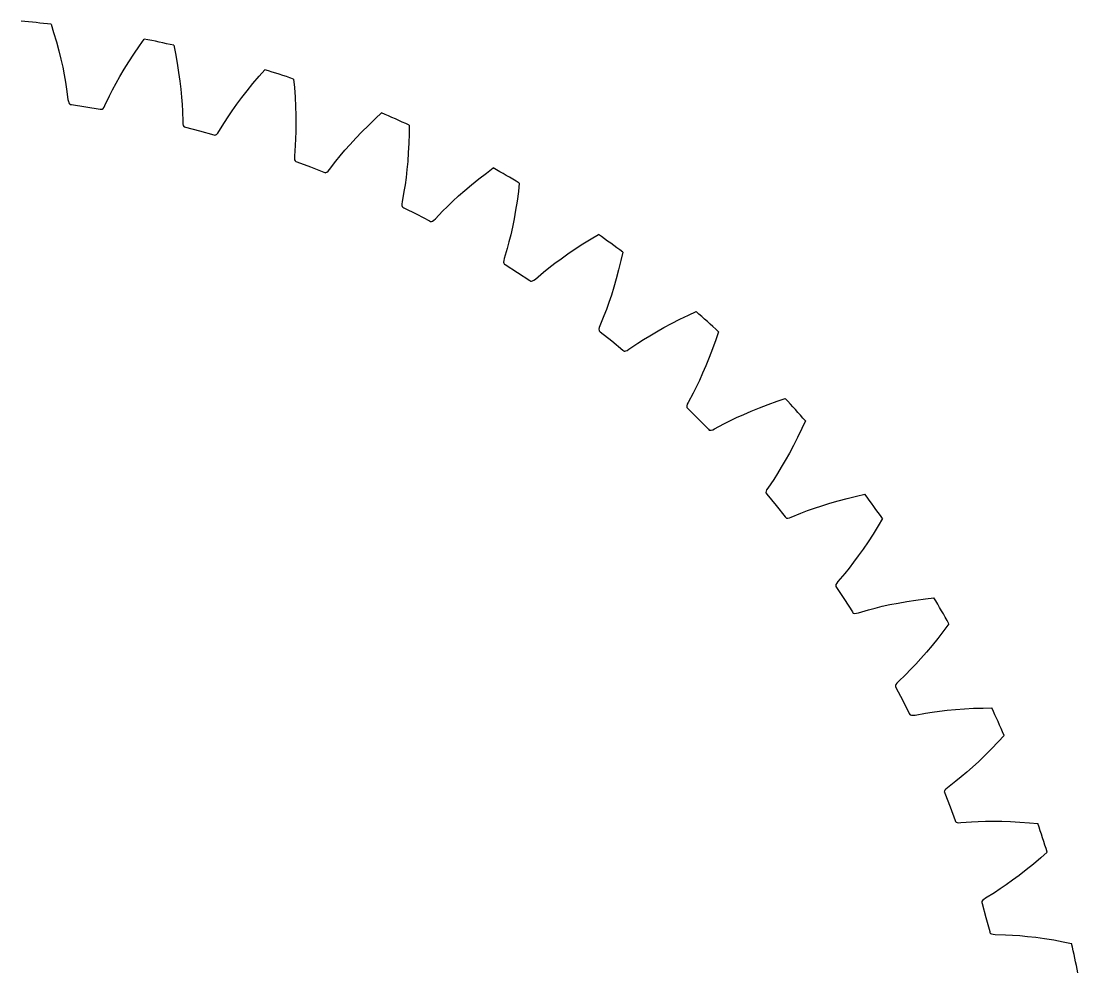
# Model space of a CAD drawing. Extents: x -300 to 395, y -300 to 300.
# Drawn here: x 27.6 to 294.2, y 58.7 to 298.7 of the extents above; entities that cross this region are included whole.
import ezdxf

# ---------------------------------------------------------------- set-up
doc = ezdxf.new("R2010")
doc.units = 0

msp = doc.modelspace()

# ---------------------------------------------------------------- linework, layer by layer
at = {"layer": 'layer1'}
for p, q in [((35.14, 297.94), (35.78, 295.89)), ((35.78, 295.89), (36.46, 293.53)), ((36.46, 293.53), (37.07, 291.28)), ((57.41, 292.46), (58.65, 294.21)), ((37.07, 291.28), (37.6, 289.13)), ((56.03, 290.43), (57.41, 292.46)), ((66.09, 292.63), (66.51, 290.53)), ((37.6, 289.13), (38.06, 287.09)), ((53.59, 286.6), (54.76, 288.48)), ((54.76, 288.48), (56.03, 290.43)), ((66.51, 290.53), (66.95, 288.11)), ((66.95, 288.11), (67.31, 285.81)), ((38.06, 287.09), (38.45, 285.15)), ((52.52, 284.8), (53.59, 286.6)), ((67.31, 285.81), (67.62, 283.62)), ((87.67, 284.86), (89.08, 286.47)), ((38.45, 285.15), (38.78, 283.32)), ((38.78, 283.32), (39.05, 281.61)), ((50.67, 281.44), (51.55, 283.08)), ((51.55, 283.08), (52.52, 284.8)), ((67.62, 283.62), (67.86, 281.53)), ((84.61, 281.17), (86.08, 282.99)), ((86.08, 282.99), (87.67, 284.86)), ((96.31, 284.12), (96.51, 281.98)), ((39.05, 281.61), (39.4, 278.97)), ((49.88, 279.9), (50.67, 281.44)), ((67.86, 281.53), (68.05, 279.57)), ((83.25, 279.43), (84.61, 281.17)), ((96.51, 281.98), (96.7, 279.54)), ((39.4, 278.97), (39.5, 278.47)), ((39.5, 278.47), (39.63, 278.09)), ((39.63, 278.09), (39.79, 277.85)), ((39.79, 277.85), (39.88, 277.78)), ((39.88, 277.78), (39.98, 277.73)), ((39.98, 277.73), (40.26, 277.69)), ((40.26, 277.69), (43.89, 277.14)), ((48.49, 277.04), (48.73, 277.49)), ((48.73, 277.49), (49.88, 279.9)), ((68.05, 279.57), (68.18, 277.72)), ((68.18, 277.72), (68.28, 275.98)), ((80.85, 276.14), (82, 277.75)), ((82, 277.75), (83.25, 279.43)), ((96.7, 279.54), (96.82, 277.21)), ((43.89, 277.14), (47.52, 276.54)), ((47.52, 276.54), (47.8, 276.5)), ((47.8, 276.5), (47.9, 276.51)), ((47.9, 276.51), (48.01, 276.55)), ((48.01, 276.55), (48.24, 276.73)), ((48.24, 276.73), (48.49, 277.04)), ((68.28, 275.98), (68.35, 273.32)), ((79.81, 274.6), (80.85, 276.14)), ((96.82, 277.21), (96.89, 274.99)), ((96.89, 274.99), (96.92, 272.9)), ((116.96, 274.14), (118.54, 275.59)), ((68.35, 273.32), (68.39, 272.81)), ((68.39, 272.81), (68.48, 272.43)), ((68.48, 272.43), (68.62, 272.17)), ((68.62, 272.17), (68.7, 272.08)), ((68.7, 272.08), (68.79, 272.03)), ((68.79, 272.03), (69.07, 271.96)), ((77.47, 270.88), (78.86, 273.15)), ((78.86, 273.15), (79.81, 274.6)), ((96.92, 272.9), (96.9, 270.92)), ((113.54, 270.79), (115.19, 272.44)), ((115.19, 272.44), (116.96, 274.14)), ((125.48, 272.5), (125.46, 270.35)), ((69.07, 271.96), (72.62, 271.03)), ((72.62, 271.03), (76.17, 270.06)), ((76.17, 270.06), (76.44, 269.98)), ((76.44, 269.98), (76.55, 269.98)), ((76.55, 269.98), (76.66, 270.01)), ((76.66, 270.01), (76.91, 270.17)), ((76.91, 270.17), (77.18, 270.46)), ((77.18, 270.46), (77.47, 270.88)), ((96.9, 270.92), (96.84, 269.07)), ((112, 269.19), (113.54, 270.79)), ((125.46, 270.35), (125.39, 267.9)), ((96.75, 267.34), (96.54, 264.68)), ((96.84, 269.07), (96.75, 267.34)), ((109.27, 266.17), (110.58, 267.65)), ((110.58, 267.65), (112, 269.19)), ((125.39, 267.9), (125.27, 265.57)), ((96.54, 264.68), (96.53, 264.17)), ((96.53, 264.17), (96.58, 263.78)), ((106.98, 263.41), (108.08, 264.76)), ((108.08, 264.76), (109.27, 266.17)), ((125.27, 265.57), (125.11, 263.36)), ((96.58, 263.78), (96.69, 263.5)), ((96.69, 263.5), (96.77, 263.41)), ((96.77, 263.41), (96.85, 263.35)), ((96.85, 263.35), (97.12, 263.25)), ((97.12, 263.25), (100.56, 261.96)), ((100.56, 261.96), (103.98, 260.62)), ((105.36, 261.29), (106.98, 263.41)), ((125.11, 263.36), (124.91, 261.27)), ((144.98, 260.41), (146.7, 261.69)), ((103.98, 260.62), (104.24, 260.52)), ((104.24, 260.52), (104.35, 260.5)), ((104.35, 260.5), (104.46, 260.52)), ((104.46, 260.52), (104.73, 260.65)), ((104.73, 260.65), (105.03, 260.91)), ((105.03, 260.91), (105.36, 261.29)), ((124.69, 259.31), (124.44, 257.47)), ((124.91, 261.27), (124.69, 259.31)), ((141.22, 257.44), (143.03, 258.91)), ((143.03, 258.91), (144.98, 260.41)), ((124.44, 257.47), (124.17, 255.76)), ((137.95, 254.63), (139.53, 256.01)), ((139.53, 256.01), (141.22, 257.44)), ((153.28, 257.89), (153.03, 255.76)), ((124.17, 255.76), (123.68, 253.14)), ((136.5, 253.29), (137.95, 254.63)), ((152.7, 253.32), (152.34, 251.02)), ((153.03, 255.76), (152.7, 253.32)), ((123.68, 253.14), (123.62, 252.63)), ((123.62, 252.63), (123.63, 252.24)), ((123.63, 252.24), (123.71, 251.95)), ((123.71, 251.95), (123.77, 251.86)), ((123.77, 251.86), (123.85, 251.79)), ((123.85, 251.79), (124.1, 251.66)), ((124.1, 251.66), (127.39, 250.01)), ((132.1, 248.85), (133.93, 250.78)), ((133.93, 250.78), (135.16, 252.01)), ((135.16, 252.01), (136.5, 253.29)), ((152.34, 251.02), (151.95, 248.84)), ((127.39, 250.01), (130.65, 248.32)), ((130.65, 248.32), (130.9, 248.19)), ((130.9, 248.19), (131.01, 248.17)), ((131.01, 248.17), (131.12, 248.18)), ((131.12, 248.18), (131.4, 248.28)), ((131.4, 248.28), (131.72, 248.5)), ((131.72, 248.5), (132.1, 248.85)), ((151.95, 248.84), (151.54, 246.79)), ((151.54, 246.79), (151.11, 244.86)), ((150.67, 243.06), (150.22, 241.38)), ((151.11, 244.86), (150.67, 243.06)), ((169.31, 242.54), (171.4, 243.83)), ((171.4, 243.83), (173.25, 244.92)), ((150.22, 241.38), (149.46, 238.82)), ((163.81, 238.81), (165.52, 240.02)), ((165.52, 240.02), (167.36, 241.27)), ((167.36, 241.27), (169.31, 242.54)), ((179.4, 240.45), (178.93, 238.36)), ((149.35, 238.33), (149.32, 237.93)), ((149.32, 237.93), (149.36, 237.64)), ((149.46, 238.82), (149.35, 238.33)), ((149.36, 237.64), (149.42, 237.54)), ((149.42, 237.54), (149.49, 237.46)), ((149.49, 237.46), (149.73, 237.31)), ((149.73, 237.31), (152.82, 235.33)), ((160.76, 236.5), (162.23, 237.64)), ((162.23, 237.64), (163.81, 238.81)), ((178.93, 238.36), (178.34, 235.97)), ((152.82, 235.33), (155.89, 233.31)), ((157.39, 233.68), (159.41, 235.41)), ((159.41, 235.41), (160.76, 236.5)), ((178.34, 235.97), (177.74, 233.72)), ((155.89, 233.31), (156.13, 233.15)), ((156.13, 233.15), (156.23, 233.12)), ((156.23, 233.12), (156.35, 233.11)), ((156.35, 233.11), (156.63, 233.18)), ((156.63, 233.18), (156.98, 233.37)), ((156.98, 233.37), (157.39, 233.68)), ((177.74, 233.72), (177.13, 231.59)), ((176.5, 229.59), (175.87, 227.72)), ((177.13, 231.59), (176.5, 229.59)), ((175.87, 227.72), (175.25, 225.98)), ((174.63, 224.35), (173.61, 221.89)), ((175.25, 225.98), (174.63, 224.35)), ((193.74, 223.51), (195.95, 224.58)), ((195.95, 224.58), (197.9, 225.47)), ((173.44, 221.41), (173.37, 221.02)), ((173.61, 221.89), (173.44, 221.41)), ((187.88, 220.38), (189.71, 221.41)), ((189.71, 221.41), (191.66, 222.45)), ((191.66, 222.45), (193.74, 223.51)), ((173.37, 221.02), (173.39, 220.73)), ((173.39, 220.73), (173.43, 220.62)), ((173.43, 220.62), (173.49, 220.53)), ((173.49, 220.53), (173.71, 220.36)), ((173.71, 220.36), (176.58, 218.06)), ((184.6, 218.4), (186.18, 219.38)), ((186.18, 219.38), (187.88, 220.38)), ((203.55, 220.38), (202.86, 218.35)), ((176.58, 218.06), (179.42, 215.73)), ((180.95, 215.95), (183.14, 217.46)), ((183.14, 217.46), (184.6, 218.4)), ((202.03, 216.04), (201.2, 213.86)), ((202.86, 218.35), (202.03, 216.04)), ((179.42, 215.73), (179.64, 215.55)), ((179.64, 215.55), (179.74, 215.51)), ((179.74, 215.51), (179.86, 215.49)), ((179.86, 215.49), (180.15, 215.53)), ((180.15, 215.53), (180.51, 215.68)), ((180.51, 215.68), (180.95, 215.95)), ((201.2, 213.86), (200.37, 211.81)), ((200.37, 211.81), (199.53, 209.89)), ((198.71, 208.09), (197.91, 206.42)), ((199.53, 209.89), (198.71, 208.09)), ((197.91, 206.42), (197.12, 204.87)), ((197.12, 204.87), (195.85, 202.53)), ((216.04, 202.03), (218.35, 202.86)), ((218.35, 202.86), (220.38, 203.55)), ((195.52, 201.69), (195.51, 201.4)), ((195.51, 201.4), (195.54, 201.28)), ((195.63, 202.07), (195.52, 201.69)), ((195.54, 201.28), (195.59, 201.19)), ((195.59, 201.19), (195.8, 200.99)), ((195.85, 202.53), (195.63, 202.07)), ((195.8, 200.99), (198.41, 198.41)), ((209.89, 199.53), (211.81, 200.37)), ((211.81, 200.37), (213.86, 201.2)), ((213.86, 201.2), (216.04, 202.03)), ((198.41, 198.41), (200.99, 195.8)), ((204.87, 197.12), (206.42, 197.91)), ((206.42, 197.91), (208.09, 198.71)), ((208.09, 198.71), (209.89, 199.53)), ((225.47, 197.9), (224.58, 195.95)), ((200.99, 195.8), (201.19, 195.59)), ((201.19, 195.59), (201.28, 195.54)), ((201.28, 195.54), (201.4, 195.51)), ((201.4, 195.51), (201.69, 195.52)), ((201.69, 195.52), (202.07, 195.63)), ((202.07, 195.63), (202.53, 195.85)), ((202.53, 195.85), (204.87, 197.12)), ((224.58, 195.95), (223.51, 193.74)), ((223.51, 193.74), (222.45, 191.66)), ((221.41, 189.71), (220.38, 187.88)), ((222.45, 191.66), (221.41, 189.71)), ((220.38, 187.88), (219.38, 186.18)), ((218.4, 184.6), (217.46, 183.14)), ((219.38, 186.18), (218.4, 184.6)), ((217.46, 183.14), (215.95, 180.95)), ((215.53, 180.15), (215.49, 179.86)), ((215.49, 179.86), (215.51, 179.74)), ((215.51, 179.74), (215.55, 179.64)), ((215.68, 180.51), (215.53, 180.15)), ((215.55, 179.64), (215.73, 179.42)), ((215.95, 180.95), (215.68, 180.51)), ((215.73, 179.42), (218.06, 176.58)), ((235.97, 178.34), (238.36, 178.93)), ((238.36, 178.93), (240.45, 179.4)), ((218.06, 176.58), (220.36, 173.71)), ((227.72, 175.87), (229.59, 176.5)), ((229.59, 176.5), (231.59, 177.13)), ((231.59, 177.13), (233.72, 177.74)), ((233.72, 177.74), (235.97, 178.34)), ((220.36, 173.71), (220.53, 173.49)), ((220.53, 173.49), (220.62, 173.43)), ((220.62, 173.43), (220.73, 173.39)), ((220.73, 173.39), (221.02, 173.37)), ((221.02, 173.37), (221.41, 173.44)), ((221.41, 173.44), (221.89, 173.61)), ((221.89, 173.61), (224.35, 174.63)), ((224.35, 174.63), (225.98, 175.25)), ((225.98, 175.25), (227.72, 175.87)), ((243.83, 171.4), (242.54, 169.31)), ((244.92, 173.25), (243.83, 171.4)), ((242.54, 169.31), (241.27, 167.36)), ((240.02, 165.52), (238.81, 163.81)), ((241.27, 167.36), (240.02, 165.52)), ((238.81, 163.81), (237.64, 162.23)), ((236.5, 160.76), (235.41, 159.41)), ((237.64, 162.23), (236.5, 160.76)), ((233.68, 157.39), (233.37, 156.98)), ((235.41, 159.41), (233.68, 157.39)), ((233.18, 156.63), (233.11, 156.35)), ((233.11, 156.35), (233.12, 156.23)), ((233.12, 156.23), (233.15, 156.13)), ((233.15, 156.13), (233.31, 155.89)), ((233.37, 156.98), (233.18, 156.63)), ((233.31, 155.89), (235.33, 152.82)), ((235.33, 152.82), (237.31, 149.73)), ((248.84, 151.95), (251.02, 152.34)), ((251.02, 152.34), (253.32, 152.7)), ((253.32, 152.7), (255.76, 153.03)), ((255.76, 153.03), (257.89, 153.28)), ((237.31, 149.73), (237.46, 149.49)), ((237.46, 149.49), (237.54, 149.42)), ((237.54, 149.42), (237.64, 149.36)), ((237.64, 149.36), (237.93, 149.32)), ((237.93, 149.32), (238.33, 149.35)), ((238.33, 149.35), (238.82, 149.46)), ((238.82, 149.46), (241.38, 150.22)), ((241.38, 150.22), (243.06, 150.67)), ((243.06, 150.67), (244.86, 151.11)), ((244.86, 151.11), (246.79, 151.54)), ((246.79, 151.54), (248.84, 151.95)), ((261.69, 146.7), (260.41, 144.98)), ((260.41, 144.98), (258.91, 143.03)), ((258.91, 143.03), (257.44, 141.22)), ((256.01, 139.53), (254.63, 137.95)), ((257.44, 141.22), (256.01, 139.53)), ((253.29, 136.5), (252.01, 135.16)), ((254.63, 137.95), (253.29, 136.5)), ((250.78, 133.93), (248.85, 132.1)), ((252.01, 135.16), (250.78, 133.93)), ((248.18, 131.12), (248.17, 131.01)), ((248.17, 131.01), (248.19, 130.9)), ((248.28, 131.4), (248.18, 131.12)), ((248.19, 130.9), (248.32, 130.65)), ((248.5, 131.72), (248.28, 131.4)), ((248.85, 132.1), (248.5, 131.72)), ((248.32, 130.65), (250.01, 127.39)), ((250.01, 127.39), (251.66, 124.1)), ((265.57, 125.27), (267.9, 125.39)), ((267.9, 125.39), (270.35, 125.46)), ((270.35, 125.46), (272.5, 125.48)), ((251.66, 124.1), (251.79, 123.85)), ((251.79, 123.85), (251.86, 123.77)), ((251.86, 123.77), (251.95, 123.71)), ((251.95, 123.71), (252.24, 123.63)), ((252.24, 123.63), (252.63, 123.62)), ((252.63, 123.62), (253.14, 123.68)), ((253.14, 123.68), (255.76, 124.17)), ((255.76, 124.17), (257.47, 124.44)), ((257.47, 124.44), (259.31, 124.69)), ((259.31, 124.69), (261.27, 124.91)), ((261.27, 124.91), (263.36, 125.11)), ((263.36, 125.11), (265.57, 125.27)), ((275.59, 118.54), (274.14, 116.96)), ((272.44, 115.19), (270.79, 113.54)), ((274.14, 116.96), (272.44, 115.19)), ((269.19, 112), (267.65, 110.58)), ((270.79, 113.54), (269.19, 112)), ((267.65, 110.58), (266.17, 109.27)), ((263.41, 106.98), (261.29, 105.36)), ((264.76, 108.08), (263.41, 106.98)), ((266.17, 109.27), (264.76, 108.08)), ((260.52, 104.46), (260.5, 104.35)), ((260.5, 104.35), (260.52, 104.24)), ((260.65, 104.73), (260.52, 104.46)), ((260.52, 104.24), (260.62, 103.98)), ((260.91, 105.03), (260.65, 104.73)), ((261.29, 105.36), (260.91, 105.03)), ((260.62, 103.98), (261.96, 100.56)), ((261.96, 100.56), (263.25, 97.12)), ((263.25, 97.12), (263.35, 96.85)), ((263.35, 96.85), (263.41, 96.77)), ((263.41, 96.77), (263.5, 96.69)), ((263.5, 96.69), (263.78, 96.58)), ((263.78, 96.58), (264.17, 96.53)), ((264.17, 96.53), (264.68, 96.54)), ((264.68, 96.54), (267.34, 96.75)), ((267.34, 96.75), (269.07, 96.84)), ((269.07, 96.84), (270.92, 96.9)), ((270.92, 96.9), (272.9, 96.92)), ((272.9, 96.92), (274.99, 96.89)), ((274.99, 96.89), (277.21, 96.82)), ((277.21, 96.82), (279.54, 96.7)), ((279.54, 96.7), (281.98, 96.51)), ((281.98, 96.51), (284.12, 96.31)), ((286.47, 89.08), (284.86, 87.67)), ((282.99, 86.08), (281.17, 84.61)), ((284.86, 87.67), (282.99, 86.08)), ((279.43, 83.25), (277.75, 82)), ((281.17, 84.61), (279.43, 83.25)), ((276.14, 80.85), (274.6, 79.81)), ((277.75, 82), (276.14, 80.85)), ((270.88, 77.47), (270.46, 77.18)), ((273.15, 78.86), (270.88, 77.47)), ((274.6, 79.81), (273.15, 78.86)), ((270.01, 76.66), (269.98, 76.55)), ((269.98, 76.55), (269.98, 76.44)), ((269.98, 76.44), (270.06, 76.17)), ((270.17, 76.91), (270.01, 76.66)), ((270.06, 76.17), (271.03, 72.62)), ((270.46, 77.18), (270.17, 76.91)), ((271.03, 72.62), (271.96, 69.07)), ((271.96, 69.07), (272.03, 68.79)), ((272.03, 68.79), (272.08, 68.7)), ((272.08, 68.7), (272.17, 68.62)), ((272.17, 68.62), (272.43, 68.48)), ((272.43, 68.48), (272.81, 68.39)), ((272.81, 68.39), (273.32, 68.35)), ((273.32, 68.35), (275.98, 68.28)), ((275.98, 68.28), (277.72, 68.18)), ((277.72, 68.18), (279.57, 68.05)), ((279.57, 68.05), (281.53, 67.86)), ((281.53, 67.86), (283.62, 67.62)), ((283.62, 67.62), (285.81, 67.31)), ((285.81, 67.31), (288.11, 66.95)), ((288.11, 66.95), (290.53, 66.51)), ((290.53, 66.51), (292.63, 66.09))]:
    msp.add_line(p, q, dxfattribs=at)
for start, end in [(83.274, 84.726), (77.274, 78.726), (71.274, 72.726), (65.274, 66.726), (59.274, 60.726), (53.274, 54.726), (47.274, 48.726), (41.274, 42.726), (35.274, 36.726), (29.274, 30.726), (23.274, 24.726), (17.274, 18.726), (11.274, 12.726)]:
    msp.add_arc((0, 0), 300, start, end, dxfattribs=at)
at = {"layer": 'layer3'}
for p, q in [((35.14, 297.94), (35.78, 295.89)), ((35.78, 295.89), (36.46, 293.53)), ((36.46, 293.53), (37.07, 291.28)), ((57.41, 292.46), (58.65, 294.21)), ((37.07, 291.28), (37.6, 289.13)), ((56.03, 290.43), (57.41, 292.46)), ((66.09, 292.63), (66.51, 290.53)), ((37.6, 289.13), (38.06, 287.09)), ((53.59, 286.6), (54.76, 288.48)), ((54.76, 288.48), (56.03, 290.43)), ((66.51, 290.53), (66.95, 288.11)), ((66.95, 288.11), (67.31, 285.81)), ((38.06, 287.09), (38.45, 285.15)), ((52.52, 284.8), (53.59, 286.6)), ((67.31, 285.81), (67.62, 283.62)), ((87.67, 284.86), (89.08, 286.47)), ((38.45, 285.15), (38.78, 283.32)), ((38.78, 283.32), (39.05, 281.61)), ((50.67, 281.44), (51.55, 283.08)), ((51.55, 283.08), (52.52, 284.8)), ((67.62, 283.62), (67.86, 281.53)), ((84.61, 281.17), (86.08, 282.99)), ((86.08, 282.99), (87.67, 284.86)), ((96.31, 284.12), (96.51, 281.98)), ((39.05, 281.61), (39.4, 278.97)), ((49.88, 279.9), (50.67, 281.44)), ((67.86, 281.53), (68.05, 279.57)), ((83.25, 279.43), (84.61, 281.17)), ((96.51, 281.98), (96.7, 279.54)), ((39.4, 278.97), (39.5, 278.47)), ((39.5, 278.47), (39.63, 278.09)), ((39.63, 278.09), (39.79, 277.85)), ((39.79, 277.85), (39.88, 277.78)), ((39.88, 277.78), (39.98, 277.73)), ((39.98, 277.73), (40.26, 277.69)), ((40.26, 277.69), (43.89, 277.14)), ((48.49, 277.04), (48.73, 277.49)), ((48.73, 277.49), (49.88, 279.9)), ((68.05, 279.57), (68.18, 277.72)), ((68.18, 277.72), (68.28, 275.98)), ((80.85, 276.14), (82, 277.75)), ((82, 277.75), (83.25, 279.43)), ((96.7, 279.54), (96.82, 277.21)), ((43.89, 277.14), (47.52, 276.54)), ((47.52, 276.54), (47.8, 276.5)), ((47.8, 276.5), (47.9, 276.51)), ((47.9, 276.51), (48.01, 276.55)), ((48.01, 276.55), (48.24, 276.73)), ((48.24, 276.73), (48.49, 277.04)), ((68.28, 275.98), (68.35, 273.32)), ((79.81, 274.6), (80.85, 276.14)), ((96.82, 277.21), (96.89, 274.99)), ((96.89, 274.99), (96.92, 272.9)), ((116.96, 274.14), (118.54, 275.59)), ((68.35, 273.32), (68.39, 272.81)), ((68.39, 272.81), (68.48, 272.43)), ((68.48, 272.43), (68.62, 272.17)), ((68.62, 272.17), (68.7, 272.08)), ((68.7, 272.08), (68.79, 272.03)), ((68.79, 272.03), (69.07, 271.96)), ((77.47, 270.88), (78.86, 273.15)), ((78.86, 273.15), (79.81, 274.6)), ((96.92, 272.9), (96.9, 270.92)), ((113.54, 270.79), (115.19, 272.44)), ((115.19, 272.44), (116.96, 274.14)), ((125.48, 272.5), (125.46, 270.35)), ((69.07, 271.96), (72.62, 271.03)), ((72.62, 271.03), (76.17, 270.06)), ((76.17, 270.06), (76.44, 269.98)), ((76.44, 269.98), (76.55, 269.98)), ((76.55, 269.98), (76.66, 270.01)), ((76.66, 270.01), (76.91, 270.17)), ((76.91, 270.17), (77.18, 270.46)), ((77.18, 270.46), (77.47, 270.88)), ((96.9, 270.92), (96.84, 269.07)), ((112, 269.19), (113.54, 270.79)), ((125.46, 270.35), (125.39, 267.9)), ((96.75, 267.34), (96.54, 264.68)), ((96.84, 269.07), (96.75, 267.34)), ((109.27, 266.17), (110.58, 267.65)), ((110.58, 267.65), (112, 269.19)), ((125.39, 267.9), (125.27, 265.57)), ((96.54, 264.68), (96.53, 264.17)), ((96.53, 264.17), (96.58, 263.78)), ((106.98, 263.41), (108.08, 264.76)), ((108.08, 264.76), (109.27, 266.17)), ((125.27, 265.57), (125.11, 263.36)), ((96.58, 263.78), (96.69, 263.5)), ((96.69, 263.5), (96.77, 263.41)), ((96.77, 263.41), (96.85, 263.35)), ((96.85, 263.35), (97.12, 263.25)), ((97.12, 263.25), (100.56, 261.96)), ((100.56, 261.96), (103.98, 260.62)), ((105.36, 261.29), (106.98, 263.41)), ((125.11, 263.36), (124.91, 261.27)), ((144.98, 260.41), (146.7, 261.69)), ((103.98, 260.62), (104.24, 260.52)), ((104.24, 260.52), (104.35, 260.5)), ((104.35, 260.5), (104.46, 260.52)), ((104.46, 260.52), (104.73, 260.65)), ((104.73, 260.65), (105.03, 260.91)), ((105.03, 260.91), (105.36, 261.29)), ((124.69, 259.31), (124.44, 257.47)), ((124.91, 261.27), (124.69, 259.31)), ((141.22, 257.44), (143.03, 258.91)), ((143.03, 258.91), (144.98, 260.41)), ((124.44, 257.47), (124.17, 255.76)), ((137.95, 254.63), (139.53, 256.01)), ((139.53, 256.01), (141.22, 257.44)), ((153.28, 257.89), (153.03, 255.76)), ((124.17, 255.76), (123.68, 253.14)), ((136.5, 253.29), (137.95, 254.63)), ((152.7, 253.32), (152.34, 251.02)), ((153.03, 255.76), (152.7, 253.32)), ((123.68, 253.14), (123.62, 252.63)), ((123.62, 252.63), (123.63, 252.24)), ((123.63, 252.24), (123.71, 251.95)), ((123.71, 251.95), (123.77, 251.86)), ((123.77, 251.86), (123.85, 251.79)), ((123.85, 251.79), (124.1, 251.66)), ((124.1, 251.66), (127.39, 250.01)), ((132.1, 248.85), (133.93, 250.78)), ((133.93, 250.78), (135.16, 252.01)), ((135.16, 252.01), (136.5, 253.29)), ((152.34, 251.02), (151.95, 248.84)), ((127.39, 250.01), (130.65, 248.32)), ((130.65, 248.32), (130.9, 248.19)), ((130.9, 248.19), (131.01, 248.17)), ((131.01, 248.17), (131.12, 248.18)), ((131.12, 248.18), (131.4, 248.28)), ((131.4, 248.28), (131.72, 248.5)), ((131.72, 248.5), (132.1, 248.85)), ((151.95, 248.84), (151.54, 246.79)), ((151.54, 246.79), (151.11, 244.86)), ((150.67, 243.06), (150.22, 241.38)), ((151.11, 244.86), (150.67, 243.06)), ((169.31, 242.54), (171.4, 243.83)), ((171.4, 243.83), (173.25, 244.92)), ((150.22, 241.38), (149.46, 238.82)), ((163.81, 238.81), (165.52, 240.02)), ((165.52, 240.02), (167.36, 241.27)), ((167.36, 241.27), (169.31, 242.54)), ((179.4, 240.45), (178.93, 238.36)), ((149.35, 238.33), (149.32, 237.93)), ((149.32, 237.93), (149.36, 237.64)), ((149.46, 238.82), (149.35, 238.33)), ((149.36, 237.64), (149.42, 237.54)), ((149.42, 237.54), (149.49, 237.46)), ((149.49, 237.46), (149.73, 237.31)), ((149.73, 237.31), (152.82, 235.33)), ((160.76, 236.5), (162.23, 237.64)), ((162.23, 237.64), (163.81, 238.81)), ((178.93, 238.36), (178.34, 235.97)), ((152.82, 235.33), (155.89, 233.31)), ((157.39, 233.68), (159.41, 235.41)), ((159.41, 235.41), (160.76, 236.5)), ((178.34, 235.97), (177.74, 233.72)), ((155.89, 233.31), (156.13, 233.15)), ((156.13, 233.15), (156.23, 233.12)), ((156.23, 233.12), (156.35, 233.11)), ((156.35, 233.11), (156.63, 233.18)), ((156.63, 233.18), (156.98, 233.37)), ((156.98, 233.37), (157.39, 233.68)), ((177.74, 233.72), (177.13, 231.59)), ((176.5, 229.59), (175.87, 227.72)), ((177.13, 231.59), (176.5, 229.59)), ((175.87, 227.72), (175.25, 225.98)), ((174.63, 224.35), (173.61, 221.89)), ((175.25, 225.98), (174.63, 224.35)), ((193.74, 223.51), (195.95, 224.58)), ((195.95, 224.58), (197.9, 225.47)), ((173.44, 221.41), (173.37, 221.02)), ((173.61, 221.89), (173.44, 221.41)), ((187.88, 220.38), (189.71, 221.41)), ((189.71, 221.41), (191.66, 222.45)), ((191.66, 222.45), (193.74, 223.51)), ((173.37, 221.02), (173.39, 220.73)), ((173.39, 220.73), (173.43, 220.62)), ((173.43, 220.62), (173.49, 220.53)), ((173.49, 220.53), (173.71, 220.36)), ((173.71, 220.36), (176.58, 218.06)), ((184.6, 218.4), (186.18, 219.38)), ((186.18, 219.38), (187.88, 220.38)), ((203.55, 220.38), (202.86, 218.35)), ((176.58, 218.06), (179.42, 215.73)), ((180.95, 215.95), (183.14, 217.46)), ((183.14, 217.46), (184.6, 218.4)), ((202.03, 216.04), (201.2, 213.86)), ((202.86, 218.35), (202.03, 216.04)), ((179.42, 215.73), (179.64, 215.55)), ((179.64, 215.55), (179.74, 215.51)), ((179.74, 215.51), (179.86, 215.49)), ((179.86, 215.49), (180.15, 215.53)), ((180.15, 215.53), (180.51, 215.68)), ((180.51, 215.68), (180.95, 215.95)), ((201.2, 213.86), (200.37, 211.81)), ((200.37, 211.81), (199.53, 209.89)), ((198.71, 208.09), (197.91, 206.42)), ((199.53, 209.89), (198.71, 208.09)), ((197.91, 206.42), (197.12, 204.87)), ((197.12, 204.87), (195.85, 202.53)), ((216.04, 202.03), (218.35, 202.86)), ((218.35, 202.86), (220.38, 203.55)), ((195.52, 201.69), (195.51, 201.4)), ((195.51, 201.4), (195.54, 201.28)), ((195.63, 202.07), (195.52, 201.69)), ((195.54, 201.28), (195.59, 201.19)), ((195.59, 201.19), (195.8, 200.99)), ((195.85, 202.53), (195.63, 202.07)), ((195.8, 200.99), (198.41, 198.41)), ((209.89, 199.53), (211.81, 200.37)), ((211.81, 200.37), (213.86, 201.2)), ((213.86, 201.2), (216.04, 202.03)), ((198.41, 198.41), (200.99, 195.8)), ((204.87, 197.12), (206.42, 197.91)), ((206.42, 197.91), (208.09, 198.71)), ((208.09, 198.71), (209.89, 199.53)), ((225.47, 197.9), (224.58, 195.95)), ((200.99, 195.8), (201.19, 195.59)), ((201.19, 195.59), (201.28, 195.54)), ((201.28, 195.54), (201.4, 195.51)), ((201.4, 195.51), (201.69, 195.52)), ((201.69, 195.52), (202.07, 195.63)), ((202.07, 195.63), (202.53, 195.85)), ((202.53, 195.85), (204.87, 197.12)), ((224.58, 195.95), (223.51, 193.74)), ((223.51, 193.74), (222.45, 191.66)), ((221.41, 189.71), (220.38, 187.88)), ((222.45, 191.66), (221.41, 189.71)), ((220.38, 187.88), (219.38, 186.18)), ((218.4, 184.6), (217.46, 183.14)), ((219.38, 186.18), (218.4, 184.6)), ((217.46, 183.14), (215.95, 180.95)), ((215.53, 180.15), (215.49, 179.86)), ((215.49, 179.86), (215.51, 179.74)), ((215.51, 179.74), (215.55, 179.64)), ((215.68, 180.51), (215.53, 180.15)), ((215.55, 179.64), (215.73, 179.42)), ((215.95, 180.95), (215.68, 180.51)), ((215.73, 179.42), (218.06, 176.58)), ((235.97, 178.34), (238.36, 178.93)), ((238.36, 178.93), (240.45, 179.4)), ((218.06, 176.58), (220.36, 173.71)), ((227.72, 175.87), (229.59, 176.5)), ((229.59, 176.5), (231.59, 177.13)), ((231.59, 177.13), (233.72, 177.74)), ((233.72, 177.74), (235.97, 178.34)), ((220.36, 173.71), (220.53, 173.49)), ((220.53, 173.49), (220.62, 173.43)), ((220.62, 173.43), (220.73, 173.39)), ((220.73, 173.39), (221.02, 173.37)), ((221.02, 173.37), (221.41, 173.44)), ((221.41, 173.44), (221.89, 173.61)), ((221.89, 173.61), (224.35, 174.63)), ((224.35, 174.63), (225.98, 175.25)), ((225.98, 175.25), (227.72, 175.87)), ((243.83, 171.4), (242.54, 169.31)), ((244.92, 173.25), (243.83, 171.4)), ((242.54, 169.31), (241.27, 167.36)), ((240.02, 165.52), (238.81, 163.81)), ((241.27, 167.36), (240.02, 165.52)), ((238.81, 163.81), (237.64, 162.23)), ((236.5, 160.76), (235.41, 159.41)), ((237.64, 162.23), (236.5, 160.76)), ((233.68, 157.39), (233.37, 156.98)), ((235.41, 159.41), (233.68, 157.39)), ((233.18, 156.63), (233.11, 156.35)), ((233.11, 156.35), (233.12, 156.23)), ((233.12, 156.23), (233.15, 156.13)), ((233.15, 156.13), (233.31, 155.89)), ((233.37, 156.98), (233.18, 156.63)), ((233.31, 155.89), (235.33, 152.82)), ((235.33, 152.82), (237.31, 149.73)), ((248.84, 151.95), (251.02, 152.34)), ((251.02, 152.34), (253.32, 152.7)), ((253.32, 152.7), (255.76, 153.03)), ((255.76, 153.03), (257.89, 153.28)), ((237.31, 149.73), (237.46, 149.49)), ((237.46, 149.49), (237.54, 149.42)), ((237.54, 149.42), (237.64, 149.36)), ((237.64, 149.36), (237.93, 149.32)), ((237.93, 149.32), (238.33, 149.35)), ((238.33, 149.35), (238.82, 149.46)), ((238.82, 149.46), (241.38, 150.22)), ((241.38, 150.22), (243.06, 150.67)), ((243.06, 150.67), (244.86, 151.11)), ((244.86, 151.11), (246.79, 151.54)), ((246.79, 151.54), (248.84, 151.95)), ((261.69, 146.7), (260.41, 144.98)), ((260.41, 144.98), (258.91, 143.03)), ((258.91, 143.03), (257.44, 141.22)), ((256.01, 139.53), (254.63, 137.95)), ((257.44, 141.22), (256.01, 139.53)), ((253.29, 136.5), (252.01, 135.16)), ((254.63, 137.95), (253.29, 136.5)), ((250.78, 133.93), (248.85, 132.1)), ((252.01, 135.16), (250.78, 133.93)), ((248.18, 131.12), (248.17, 131.01)), ((248.17, 131.01), (248.19, 130.9)), ((248.28, 131.4), (248.18, 131.12)), ((248.19, 130.9), (248.32, 130.65)), ((248.5, 131.72), (248.28, 131.4)), ((248.85, 132.1), (248.5, 131.72)), ((248.32, 130.65), (250.01, 127.39)), ((250.01, 127.39), (251.66, 124.1)), ((265.57, 125.27), (267.9, 125.39)), ((267.9, 125.39), (270.35, 125.46)), ((270.35, 125.46), (272.5, 125.48)), ((251.66, 124.1), (251.79, 123.85)), ((251.79, 123.85), (251.86, 123.77)), ((251.86, 123.77), (251.95, 123.71)), ((251.95, 123.71), (252.24, 123.63)), ((252.24, 123.63), (252.63, 123.62)), ((252.63, 123.62), (253.14, 123.68)), ((253.14, 123.68), (255.76, 124.17)), ((255.76, 124.17), (257.47, 124.44)), ((257.47, 124.44), (259.31, 124.69)), ((259.31, 124.69), (261.27, 124.91)), ((261.27, 124.91), (263.36, 125.11)), ((263.36, 125.11), (265.57, 125.27)), ((275.59, 118.54), (274.14, 116.96)), ((272.44, 115.19), (270.79, 113.54)), ((274.14, 116.96), (272.44, 115.19)), ((269.19, 112), (267.65, 110.58)), ((270.79, 113.54), (269.19, 112)), ((267.65, 110.58), (266.17, 109.27)), ((263.41, 106.98), (261.29, 105.36)), ((264.76, 108.08), (263.41, 106.98)), ((266.17, 109.27), (264.76, 108.08)), ((260.52, 104.46), (260.5, 104.35)), ((260.5, 104.35), (260.52, 104.24)), ((260.65, 104.73), (260.52, 104.46)), ((260.52, 104.24), (260.62, 103.98)), ((260.91, 105.03), (260.65, 104.73)), ((261.29, 105.36), (260.91, 105.03)), ((260.62, 103.98), (261.96, 100.56)), ((261.96, 100.56), (263.25, 97.12)), ((263.25, 97.12), (263.35, 96.85)), ((263.35, 96.85), (263.41, 96.77)), ((263.41, 96.77), (263.5, 96.69)), ((263.5, 96.69), (263.78, 96.58)), ((263.78, 96.58), (264.17, 96.53)), ((264.17, 96.53), (264.68, 96.54)), ((264.68, 96.54), (267.34, 96.75)), ((267.34, 96.75), (269.07, 96.84)), ((269.07, 96.84), (270.92, 96.9)), ((270.92, 96.9), (272.9, 96.92)), ((272.9, 96.92), (274.99, 96.89)), ((274.99, 96.89), (277.21, 96.82)), ((277.21, 96.82), (279.54, 96.7)), ((279.54, 96.7), (281.98, 96.51)), ((281.98, 96.51), (284.12, 96.31)), ((286.47, 89.08), (284.86, 87.67)), ((282.99, 86.08), (281.17, 84.61)), ((284.86, 87.67), (282.99, 86.08)), ((279.43, 83.25), (277.75, 82)), ((281.17, 84.61), (279.43, 83.25)), ((276.14, 80.85), (274.6, 79.81)), ((277.75, 82), (276.14, 80.85)), ((270.88, 77.47), (270.46, 77.18)), ((273.15, 78.86), (270.88, 77.47)), ((274.6, 79.81), (273.15, 78.86)), ((270.01, 76.66), (269.98, 76.55)), ((269.98, 76.55), (269.98, 76.44)), ((269.98, 76.44), (270.06, 76.17)), ((270.17, 76.91), (270.01, 76.66)), ((270.06, 76.17), (271.03, 72.62)), ((270.46, 77.18), (270.17, 76.91)), ((271.03, 72.62), (271.96, 69.07)), ((271.96, 69.07), (272.03, 68.79)), ((272.03, 68.79), (272.08, 68.7)), ((272.08, 68.7), (272.17, 68.62)), ((272.17, 68.62), (272.43, 68.48)), ((272.43, 68.48), (272.81, 68.39)), ((272.81, 68.39), (273.32, 68.35)), ((273.32, 68.35), (275.98, 68.28)), ((275.98, 68.28), (277.72, 68.18)), ((277.72, 68.18), (279.57, 68.05)), ((279.57, 68.05), (281.53, 67.86)), ((281.53, 67.86), (283.62, 67.62)), ((283.62, 67.62), (285.81, 67.31)), ((285.81, 67.31), (288.11, 66.95)), ((288.11, 66.95), (290.53, 66.51)), ((290.53, 66.51), (292.63, 66.09))]:
    msp.add_line(p, q, dxfattribs=at)
for start, end in [(83.274, 84.726), (77.274, 78.726), (71.274, 72.726), (65.274, 66.726), (59.274, 60.726), (53.274, 54.726), (47.274, 48.726), (41.274, 42.726), (35.274, 36.726), (29.274, 30.726), (23.274, 24.726), (17.274, 18.726), (11.274, 12.726)]:
    msp.add_arc((0, 0), 300, start, end, dxfattribs=at)

doc.saveas('drawing.dxf')
